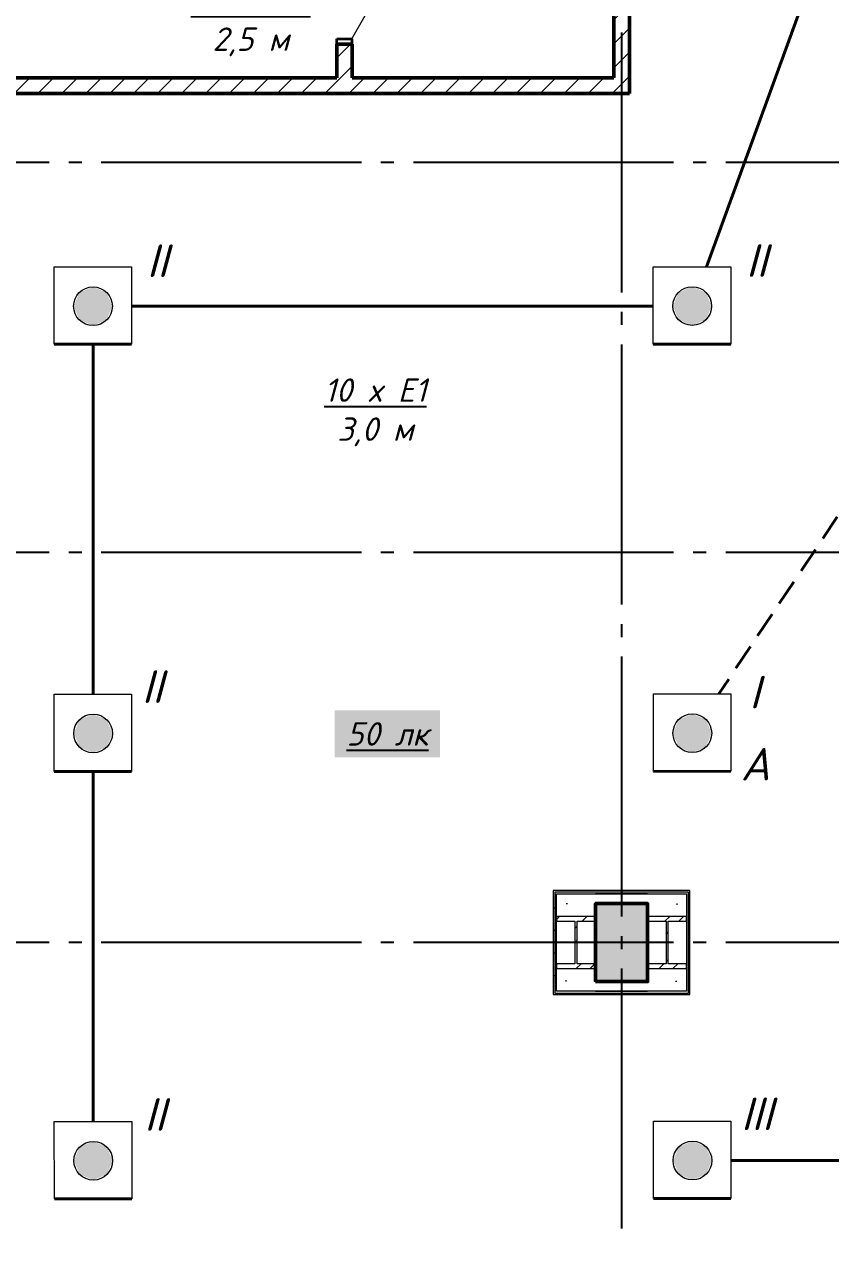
# Model space of a CAD drawing. Header units: millimetres. Extents: x 0 to 1286, y 0 to 420.
# Drawn here: x 112.3 to 174.3, y 166.7 to 260.2 of the extents above; entities that cross this region are included whole.
import ezdxf

# ---------------------------------------------------------------- set-up
doc = ezdxf.new("R2010")
doc.units = ezdxf.units.MM
for name, pattern in [('JIS_02_2.0', [3, 2, -1]), ('ГОСТ 2.303 5', [24, 20, -1.5, 1, -1.5]), ('СПКБ-0000-000-АР#002$0$Achse', [2300, 0, -800, 1500, 0])]:
    doc.linetypes.add(name, pattern=pattern)
for name, color, linetype in [('Viewport2ForCustomObjects_0', 7, 'Continuous'), ('СПКБ-0000-000-АР#002$0$Двери ArchiCAD', 7, 'Continuous'), ('СПКБ-0000-000-АР#002$0$Колонны новые', 7, 'Continuous'), ('СПКБ-0000-000-АР#002$0$Колонны существующие', 7, 'Continuous'), ('СПКБ-0000-000-АР#002$0$Стены', 7, 'Continuous'), ('Строительные оси', 7, 'Continuous'), ('ЭО_АВАРИЙНОЕ ОСВЕЩЕНИЕ', 7, 'Continuous'), ('ЭО_РАБОЧЕЕ ОСВЕЩЕНИЕ', 7, 'Continuous')]:
    doc.layers.add(name, color=color, linetype=linetype)
for name, color, linetype, lineweight, true_color in [('СПКБ-0000-000-АР#002$0$Двери ArchiCAD_Ном._пера__23', 7, 'Continuous', 35, 0xff6600), ('СПКБ-0000-000-АР#002$0$Двери ArchiCAD_Ном._пера__3', 7, 'Continuous', 18, 0xff6600), ('СПКБ-0000-000-АР#002$0$Двери ArchiCAD_Ном._пера__58', 7, 'Continuous', 50, 0xdf0000), ('СПКБ-0000-000-АР#002$0$Колонны новые_Ном._пера__108', 7, 'Continuous', 13, 0xfd8379), ('СПКБ-0000-000-АР#002$0$Колонны существующие_Ном._пера__102', 7, 'Continuous', 13, 0xcccccc), ('СПКБ-0000-000-АР#002$0$Стены_Ном._пера__58', 7, 'Continuous', 50, 0xdf0000), ('СПКБ-0000-000-АР#002$0$Стены_Ном._пера__68', 7, 'Continuous', 20, 0xfd4435)]:
    doc.layers.add(name, color=color, linetype=linetype, lineweight=lineweight, true_color=true_color)
for name, color, linetype, lineweight in [('СПКБ-0000-000-АР#002$0$Колонны новые_Ном._пера__20', 1, 'Continuous', 20), ('СПКБ-0000-000-АР#002$0$Колонны существующие_Ном._пера__141', 7, 'Continuous', 50), ('СПКБ-0000-000-АР#002$0$Стены_Ном._пера__1', 7, 'Continuous', 13), ('СПКБ-0000-000-АР#002$0$Стены_Ном._пера__20', 1, 'Continuous', 20)]:
    doc.layers.add(name, color=color, linetype=linetype, lineweight=lineweight)
doc.styles.add('1.8', font='isocpeui.ttf', dxfattribs={"height": 1.8})
doc.styles.add('2.5', font='isocpeui.ttf')
pattern_1 = [(45, (0, 0), (-91.9239, 91.9239), [])]
pattern_2 = [(0, (0, 0), (0, 173.2051), [0, -100]), (0, (50, 86.6), (0, 173.2051), [0, -100])]
pattern_3 = [(45, (0, 0), (-159.099, 159.099), []), (45, (-53.03, 53.03), (-159.099, 159.099), [])]

# ---------------------------------------------------------------- blocks, each defined once
blk = doc.blocks.new('*E728')
at = {"layer": 'Строительные оси', "color": 3, "linetype": 'ГОСТ 2.303 5', "lineweight": 25}
for p, q in [((-179.569, 258.857), (-179.569, -45.143)), ((280.431, 128.857), (-283.569, 128.857)), ((280.431, 98.857), (-283.569, 98.857)), ((280.431, 68.857), (-283.569, 68.857))]:
    blk.add_line(p, q, dxfattribs=at)
at = {"layer": 'ЭО_АВАРИЙНОЕ ОСВЕЩЕНИЕ', "color": 1, "linetype": 'JIS_02_2.0', "lineweight": 40}
blk.add_line((-134.635, 143.978), (-172.107, 87.978), dxfattribs=at)
at = {"layer": 'ЭО_АВАРИЙНОЕ ОСВЕЩЕНИЕ', "color": 7, "lineweight": 0}
for p, q in [((-177.125, 87.976), (-171.175, 87.978)), ((-177.123, 82.026), (-177.125, 87.976)), ((-171.175, 87.978), (-171.173, 82.028))]:
    blk.add_line(p, q, dxfattribs=at)
at = {"layer": 'ЭО_АВАРИЙНОЕ ОСВЕЩЕНИЕ', "color": 1, "lineweight": 40}
blk.add_line((-171.173, 82.028), (-177.123, 82.026), dxfattribs=at)
at = {"layer": 'ЭО_АВАРИЙНОЕ ОСВЕЩЕНИЕ', "color": 7, "lineweight": 0}
blk.add_circle((-174.132, 84.953), 1.488, dxfattribs=at)
at = {"layer": 'ЭО_АВАРИЙНОЕ ОСВЕЩЕНИЕ', "color": 1, "lineweight": 0}
for points in [[(-175.184, 86.004), (-175.619, 84.953), (-172.644, 84.953)], [(-175.182, 86.005), (-175.184, 86.004), (-173.08, 86.004)], [(-175.184, 86.004), (-173.08, 86.004), (-172.644, 84.953)], [(-174.132, 86.44), (-175.182, 86.005), (-173.08, 86.005)], [(-175.182, 86.005), (-173.08, 86.005), (-173.08, 86.004)], [(-175.619, 84.953), (-175.619, 84.952), (-172.645, 84.952)], [(-175.619, 84.953), (-172.644, 84.953), (-172.645, 84.952)], [(-175.619, 84.952), (-175.184, 83.901), (-173.08, 83.901)], [(-175.619, 84.952), (-172.645, 84.952), (-173.08, 83.901)], [(-175.184, 83.901), (-175.183, 83.9), (-173.081, 83.9)], [(-175.184, 83.901), (-173.08, 83.901), (-173.081, 83.9)], [(-175.183, 83.9), (-173.081, 83.9), (-174.131, 83.465)]]:
    blk.add_solid(points, dxfattribs=at)
at = {"layer": 'ЭО_РАБОЧЕЕ ОСВЕЩЕНИЕ', "color": 5, "lineweight": 40}
for p, q in [((-173.039, 120.837), (-164.662, 143.822)), ((-217.244, 117.799), (-177.134, 117.811)), ((-217.243, 114.873), (-223.193, 114.872)), ((-220.193, 87.963), (-220.201, 114.873)), ((-171.183, 114.887), (-177.133, 114.886)), ((-217.233, 82.014), (-223.183, 82.012)), ((-220.183, 55.104), (-220.191, 82.013)), ((-171.164, 52.094), (-142.8, 52.103)), ((-217.223, 49.155), (-223.173, 49.153)), ((-171.163, 49.169), (-177.113, 49.167))]:
    blk.add_line(p, q, dxfattribs=at)
at = {"layer": 'ЭО_РАБОЧЕЕ ОСВЕЩЕНИЕ', "color": 7, "lineweight": 0}
for p, q in [((-223.195, 120.822), (-217.245, 120.823)), ((-223.193, 114.872), (-223.195, 120.822)), ((-217.245, 120.823), (-217.243, 114.873)), ((-177.135, 120.836), (-171.185, 120.837)), ((-177.133, 114.886), (-177.135, 120.836)), ((-171.185, 120.837), (-171.183, 114.887)), ((-223.185, 87.962), (-217.235, 87.964)), ((-223.183, 82.012), (-223.185, 87.962)), ((-217.235, 87.964), (-217.233, 82.014)), ((-223.175, 55.103), (-217.225, 55.105)), ((-223.173, 49.153), (-223.175, 55.103)), ((-217.225, 55.105), (-217.223, 49.155)), ((-177.115, 55.117), (-171.165, 55.119)), ((-177.113, 49.167), (-177.115, 55.117)), ((-171.165, 55.119), (-171.163, 49.169))]:
    blk.add_line(p, q, dxfattribs=at)
for centre in [(-220.202, 117.798), (-174.142, 117.812), (-220.192, 84.939), (-220.182, 52.079), (-174.122, 52.093)]:
    blk.add_circle(centre, 1.488, dxfattribs=at)
at = {"layer": 'ЭО_РАБОЧЕЕ ОСВЕЩЕНИЕ', "color": 5, "lineweight": 0}
for points in [[(-221.254, 118.849), (-221.689, 117.798), (-218.715, 117.798)], [(-221.253, 118.85), (-221.254, 118.849), (-219.15, 118.849)], [(-221.254, 118.849), (-219.15, 118.849), (-218.715, 117.798)], [(-220.203, 119.285), (-221.253, 118.85), (-219.151, 118.85)], [(-221.253, 118.85), (-219.151, 118.85), (-219.15, 118.849)], [(-175.194, 118.863), (-175.629, 117.812), (-172.654, 117.812)], [(-175.192, 118.864), (-175.194, 118.863), (-173.09, 118.863)], [(-175.194, 118.863), (-173.09, 118.863), (-172.654, 117.812)], [(-174.142, 119.299), (-175.192, 118.864), (-173.09, 118.864)], [(-175.192, 118.864), (-173.09, 118.864), (-173.09, 118.863)], [(-221.689, 117.798), (-221.69, 117.797), (-218.715, 117.797)], [(-221.69, 117.797), (-221.254, 116.746), (-219.15, 116.746)], [(-221.69, 117.797), (-218.715, 117.797), (-219.15, 116.746)], [(-221.689, 117.798), (-218.715, 117.798), (-218.715, 117.797)], [(-175.629, 117.812), (-175.629, 117.811), (-172.655, 117.811)], [(-175.629, 117.812), (-172.654, 117.812), (-172.655, 117.811)], [(-175.629, 117.811), (-175.194, 116.76), (-173.09, 116.76)], [(-175.629, 117.811), (-172.655, 117.811), (-173.09, 116.76)], [(-221.254, 116.746), (-219.152, 116.746), (-220.202, 116.31)], [(-221.254, 116.746), (-221.254, 116.746), (-219.152, 116.746)], [(-221.254, 116.746), (-219.15, 116.746), (-219.152, 116.746)], [(-175.194, 116.76), (-175.193, 116.76), (-173.091, 116.76)], [(-175.194, 116.76), (-173.09, 116.76), (-173.091, 116.76)], [(-175.193, 116.76), (-173.091, 116.76), (-174.141, 116.324)], [(-220.193, 86.426), (-221.243, 85.991), (-219.141, 85.991)], [(-221.244, 85.99), (-221.679, 84.939), (-218.705, 84.939)], [(-221.243, 85.991), (-221.244, 85.99), (-219.14, 85.99)], [(-221.244, 85.99), (-219.14, 85.99), (-218.705, 84.939)], [(-221.243, 85.991), (-219.141, 85.991), (-219.14, 85.99)], [(-221.679, 84.939), (-221.68, 84.938), (-218.705, 84.938)], [(-221.68, 84.938), (-221.244, 83.887), (-219.14, 83.887)], [(-221.68, 84.938), (-218.705, 84.938), (-219.14, 83.887)], [(-221.679, 84.939), (-218.705, 84.939), (-218.705, 84.938)], [(-221.244, 83.887), (-221.244, 83.886), (-219.142, 83.886)], [(-221.244, 83.887), (-219.14, 83.887), (-219.142, 83.886)], [(-221.244, 83.886), (-219.142, 83.886), (-220.192, 83.451)], [(-220.183, 53.567), (-221.233, 53.131), (-219.131, 53.131)], [(-174.122, 53.581), (-175.172, 53.145), (-173.07, 53.145)], [(-221.234, 53.131), (-221.669, 52.08), (-218.695, 52.08)], [(-221.233, 53.131), (-221.234, 53.131), (-219.13, 53.131)], [(-221.234, 53.131), (-219.13, 53.131), (-218.695, 52.08)], [(-221.233, 53.131), (-219.131, 53.131), (-219.13, 53.131)], [(-175.174, 53.145), (-175.609, 52.094), (-172.634, 52.094)], [(-175.172, 53.145), (-175.174, 53.145), (-173.07, 53.145)], [(-175.174, 53.145), (-173.07, 53.145), (-172.634, 52.094)], [(-175.172, 53.145), (-173.07, 53.145), (-173.07, 53.145)], [(-221.669, 52.08), (-221.67, 52.079), (-218.695, 52.079)], [(-221.67, 52.079), (-221.234, 51.028), (-219.13, 51.028)], [(-221.67, 52.079), (-218.695, 52.079), (-219.13, 51.028)], [(-221.669, 52.08), (-218.695, 52.08), (-218.695, 52.079)], [(-175.609, 52.094), (-175.609, 52.093), (-172.635, 52.093)], [(-175.609, 52.094), (-172.634, 52.094), (-172.635, 52.093)], [(-175.609, 52.093), (-175.174, 51.042), (-173.07, 51.042)], [(-175.609, 52.093), (-172.635, 52.093), (-173.07, 51.042)], [(-221.234, 51.028), (-221.234, 51.027), (-219.132, 51.027)], [(-221.234, 51.028), (-219.13, 51.028), (-219.132, 51.027)], [(-221.234, 51.027), (-219.132, 51.027), (-220.182, 50.592)], [(-175.174, 51.042), (-175.173, 51.041), (-173.071, 51.041)], [(-175.174, 51.042), (-173.07, 51.042), (-173.071, 51.041)], [(-175.173, 51.041), (-173.071, 51.041), (-174.121, 50.606)]]:
    blk.add_solid(points, dxfattribs=at)
blk = doc.blocks.new('СПКБ-0000-000-АР#002$0$Стена_19', base_point=(-24406.7, 13475.9))
at = {"layer": 'СПКБ-0000-000-АР#002$0$Стены_Ном._пера__20', "linetype": 'Continuous', "lineweight": 20}
h = blk.add_hatch(dxfattribs=at)
h.set_pattern_fill('КИРПИЧ_ОБЫКНОВЕННЫЙ', color=1, style=0, pattern_type=2)
h.set_pattern_definition(pattern_1)
h.paths.add_polyline_path([(-24406.7, 13415.9), (-17896.9, 13416), (-18016.9, 13536), (-24406.7, 13535.9)])
at = {"layer": 'СПКБ-0000-000-АР#002$0$Стены_Ном._пера__58', "color": 12, "linetype": 'Continuous', "lineweight": 50, "true_color": 0xdf0000, "flags": 128}
for points in [[(-20146.9, 13536), (-24406.7, 13535.9)], [(-24406.7, 13535.9), (-24406.7, 13415.9)], [(-18016.9, 13536), (-20026.9, 13536)], [(-24406.7, 13415.9), (-17896.9, 13416)]]:
    blk.add_lwpolyline(points, dxfattribs=at)
blk = doc.blocks.new('СПКБ-0000-000-АР#002$0$Стена_76', base_point=(-17956.9, 13476))
at = {"layer": 'СПКБ-0000-000-АР#002$0$Стены_Ном._пера__20', "linetype": 'Continuous', "lineweight": 20}
h = blk.add_hatch(dxfattribs=at)
h.set_pattern_fill('КИРПИЧ_ОБЫКНОВЕННЫЙ', color=1, style=0, pattern_type=2)
h.set_pattern_definition(pattern_1)
h.paths.add_polyline_path([(-17896.9, 15485.7), (-18016.9, 15485.7), (-18016.9, 13536), (-17896.9, 13416)])
at = {"layer": 'СПКБ-0000-000-АР#002$0$Стены_Ном._пера__58', "color": 12, "linetype": 'Continuous', "lineweight": 50, "true_color": 0xdf0000}
blk.add_line((-18016.9, 15485.7), (-17896.9, 15485.7), dxfattribs=at)
at = {"layer": 'СПКБ-0000-000-АР#002$0$Стены_Ном._пера__58', "color": 12, "linetype": 'Continuous', "lineweight": 50, "true_color": 0xdf0000, "flags": 128}
for points in [[(-18016.9, 15485.7), (-18016.9, 13536)], [(-17896.9, 13416), (-17896.9, 15485.7)]]:
    blk.add_lwpolyline(points, dxfattribs=at)
blk = doc.blocks.new('СПКБ-0000-000-АР#002$0$Двупольная Дверь 19_5')
at = {"layer": 'СПКБ-0000-000-АР#002$0$Двери ArchiCAD_Ном._пера__23', "color": 30, "linetype": 'Continuous', "lineweight": 35, "true_color": 0xff6600}
for p, q in [((-660, 0), (-700, 0)), ((-700, 0), (-700, -115)), ((-660, -115), (-660, 0)), ((700, 0), (660, 0)), ((660, 0), (660, -115)), ((700, -115), (700, 0)), ((-700, -115), (-660, -115)), ((660, -115), (700, -115))]:
    blk.add_line(p, q, dxfattribs=at)
at = {"layer": 'СПКБ-0000-000-АР#002$0$Двери ArchiCAD_Ном._пера__3', "color": 30, "linetype": 'Continuous', "lineweight": 18, "true_color": 0xff6600}
for p, q in [((-660, 0), (-88.4, 330)), ((660, 0), (88.4, 330))]:
    blk.add_line(p, q, dxfattribs=at)
for centre, start, end in [((-660, 0), 0, 30), ((660, 0), 150, 180)]:
    blk.add_arc(centre, 660, start, end, dxfattribs=at)
at = {"layer": 'СПКБ-0000-000-АР#002$0$Двери ArchiCAD_Ном._пера__58', "color": 12, "linetype": 'Continuous', "lineweight": 50, "true_color": 0xdf0000}
for p, q in [((-700, 5), (-737, 5)), ((-700, 0), (-700, 5)), ((-700, -115), (-700, 0)), ((700, 0), (700, 5)), ((700, 5), (737, 5)), ((700, -115), (700, 0)), ((-700, -115), (-737, -115)), ((700, -115), (737, -115))]:
    blk.add_line(p, q, dxfattribs=at)
blk = doc.blocks.new('СПКБ-0000-000-АР#002$0$Стена_81', base_point=(-20026.9, 17144.7))
at = {"layer": 'СПКБ-0000-000-АР#002$0$Стены_Ном._пера__20', "linetype": 'Continuous', "lineweight": 20}
h = blk.add_hatch(dxfattribs=at)
h.set_pattern_fill('КИРПИЧ_ОБЫКНОВЕННЫЙ', color=1, style=0, pattern_type=2)
h.set_pattern_definition(pattern_1)
h.paths.add_polyline_path([(-20146.9, 17144.7), (-20146.9, 15196.2), (-20031.9, 15196.2), (-20026.9, 15196.2), (-20026.9, 17144.7)])
h = blk.add_hatch(dxfattribs=at)
h.set_pattern_fill('КИРПИЧ_ОБЫКНОВЕННЫЙ', color=1, style=0, pattern_type=2)
h.set_pattern_definition(pattern_1)
h.paths.add_polyline_path([(-20146.9, 13536), (-20026.9, 13536), (-20026.9, 13796.2), (-20031.9, 13796.2), (-20146.9, 13796.2)])
at = {"layer": 'СПКБ-0000-000-АР#002$0$Стены_Ном._пера__58', "color": 12, "linetype": 'Continuous', "lineweight": 50, "true_color": 0xdf0000}
for p, q in [((-20146.9, 15196.2), (-20146.9, 15233.2)), ((-20146.9, 15196.2), (-20031.9, 15196.2)), ((-20031.9, 15196.2), (-20026.9, 15196.2)), ((-20026.9, 15196.2), (-20026.9, 15233.2)), ((-20146.9, 13796.2), (-20146.9, 13759.2)), ((-20146.9, 13796.2), (-20031.9, 13796.2)), ((-20031.9, 13796.2), (-20026.9, 13796.2)), ((-20026.9, 13796.2), (-20026.9, 13759.2))]:
    blk.add_line(p, q, dxfattribs=at)
at = {"layer": 'СПКБ-0000-000-АР#002$0$Стены_Ном._пера__58', "color": 12, "linetype": 'Continuous', "lineweight": 50, "true_color": 0xdf0000, "flags": 128}
for points in [[(-20146.9, 17144.7), (-20146.9, 15196.2)], [(-20026.9, 17144.7), (-20146.9, 17144.7)], [(-20026.9, 15196.2), (-20026.9, 17144.7)], [(-20146.9, 13796.2), (-20146.9, 13536)], [(-20026.9, 13536), (-20026.9, 13796.2)]]:
    blk.add_lwpolyline(points, dxfattribs=at)
at = {"layer": 'СПКБ-0000-000-АР#002$0$Двери ArchiCAD', "color": 21, "linetype": 'Continuous', "lineweight": 18, "true_color": 0xff9955, "xscale": -1, "zscale": 1000, "rotation": 270}
blk.add_blockref('СПКБ-0000-000-АР#002$0$Двупольная Дверь 19_5', (-20031.9, 14496.2), dxfattribs=at)
blk = doc.blocks.new('СПКБ-0000-000-АР#002$0$Стена_218', base_point=(-18381.9, 6585.7))
at = {"layer": 'СПКБ-0000-000-АР#002$0$Стены_Ном._пера__20', "linetype": 'Continuous', "lineweight": 20}
h = blk.add_hatch(dxfattribs=at)
h.set_pattern_fill('ШТУКАТУРКА', color=1, style=0, pattern_type=2)
h.set_pattern_definition(pattern_2)
h.paths.add_polyline_path([(-18481.9, 7285.7), (-18481.9, 6485.7), (-18469.9, 6497.7), (-18469.9, 7273.7)])
h = blk.add_hatch(dxfattribs=at)
h.set_pattern_fill('ШТУКАТУРКА', color=1, style=0, pattern_type=2)
h.set_pattern_definition(pattern_2)
h.paths.add_polyline_path([(-18456.9, 6510.7), (-18456.9, 7260.7), (-18469.9, 7273.7), (-18469.9, 6497.7)])
at = {"layer": 'СПКБ-0000-000-АР#002$0$Стены_Ном._пера__1', "color": 7, "linetype": 'СПКБ-0000-000-АР#002$0$Achse', "lineweight": 13, "flags": 128}
blk.add_lwpolyline([(-18381.9, 6585.7), (-18381.9, 7185.7)], dxfattribs=at)
at = {"layer": 'СПКБ-0000-000-АР#002$0$Стены_Ном._пера__20', "color": 1, "linetype": 'Continuous', "lineweight": 20, "flags": 128}
blk.add_lwpolyline([(-18481.9, 7285.7), (-18481.9, 6485.7)], dxfattribs=at)
at = {"layer": 'СПКБ-0000-000-АР#002$0$Стены_Ном._пера__68', "color": 20, "linetype": 'Continuous', "lineweight": 20, "true_color": 0xfd4435}
for p, q in [((-18469.9, 7273.7), (-18469.9, 6497.7)), ((-18456.9, 6510.7), (-18456.9, 7260.7))]:
    blk.add_line(p, q, dxfattribs=at)
blk = doc.blocks.new('СПКБ-0000-000-АР#002$0$Стена_219', base_point=(-18381.9, 7185.7))
at = {"layer": 'СПКБ-0000-000-АР#002$0$Стены_Ном._пера__20', "linetype": 'Continuous', "lineweight": 20}
h = blk.add_hatch(dxfattribs=at)
h.set_pattern_fill('ШТУКАТУРКА', color=1, style=0, pattern_type=2)
h.set_pattern_definition(pattern_2)
h.paths.add_polyline_path([(-18156.9, 7285.7), (-18481.9, 7285.7), (-18469.9, 7273.7), (-18156.9, 7273.7)])
h = blk.add_hatch(dxfattribs=at)
h.set_pattern_fill('ШТУКАТУРКА', color=1, style=0, pattern_type=2)
h.set_pattern_definition(pattern_2)
h.paths.add_polyline_path([(-18456.9, 7260.7), (-18156.9, 7260.7), (-18156.9, 7273.7), (-18469.9, 7273.7)])
h = blk.add_hatch(dxfattribs=at)
h.set_pattern_fill('ШТУКАТУРКА', color=1, style=0, pattern_type=2)
h.set_pattern_definition(pattern_2)
h.paths.add_polyline_path([(-17756.9, 7285.7), (-18156.9, 7285.7), (-18156.9, 7273.7), (-17756.9, 7273.7)])
h = blk.add_hatch(dxfattribs=at)
h.set_pattern_fill('ШТУКАТУРКА', color=1, style=0, pattern_type=2)
h.set_pattern_definition(pattern_2)
h.paths.add_polyline_path([(-17756.9, 7273.7), (-18156.9, 7273.7), (-18156.9, 7260.7), (-17756.9, 7260.7)])
h = blk.add_hatch(dxfattribs=at)
h.set_pattern_fill('ШТУКАТУРКА', color=1, style=0, pattern_type=2)
h.set_pattern_definition(pattern_2)
h.paths.add_polyline_path([(-17431.9, 7285.7), (-17756.9, 7285.7), (-17756.9, 7273.7), (-17443.9, 7273.7)])
h = blk.add_hatch(dxfattribs=at)
h.set_pattern_fill('ШТУКАТУРКА', color=1, style=0, pattern_type=2)
h.set_pattern_definition(pattern_2)
h.paths.add_polyline_path([(-17756.9, 7260.7), (-17456.9, 7260.7), (-17443.9, 7273.7), (-17756.9, 7273.7)])
at = {"layer": 'СПКБ-0000-000-АР#002$0$Стены_Ном._пера__1', "color": 7, "linetype": 'СПКБ-0000-000-АР#002$0$Achse', "lineweight": 13, "flags": 128}
for points in [[(-18381.9, 7185.7), (-18156.9, 7185.7)], [(-17756.9, 7185.7), (-17531.9, 7185.7)]]:
    blk.add_lwpolyline(points, dxfattribs=at)
at = {"layer": 'СПКБ-0000-000-АР#002$0$Стены_Ном._пера__20', "color": 1, "linetype": 'Continuous', "lineweight": 20, "flags": 128}
blk.add_lwpolyline([(-17431.9, 7285.7), (-18481.9, 7285.7)], dxfattribs=at)
at = {"layer": 'СПКБ-0000-000-АР#002$0$Стены_Ном._пера__68', "color": 20, "linetype": 'Continuous', "lineweight": 20, "true_color": 0xfd4435}
for p, q in [((-18156.9, 7273.7), (-18469.9, 7273.7)), ((-18456.9, 7260.7), (-18156.9, 7260.7)), ((-17756.9, 7273.7), (-18156.9, 7273.7)), ((-17756.9, 7260.7), (-18156.9, 7260.7)), ((-18156.9, 7260.7), (-17756.9, 7260.7)), ((-17443.9, 7273.7), (-17756.9, 7273.7)), ((-17756.9, 7260.7), (-17456.9, 7260.7))]:
    blk.add_line(p, q, dxfattribs=at)
blk = doc.blocks.new('СПКБ-0000-000-АР#002$0$Стена_220', base_point=(-18381.9, 6585.7))
at = {"layer": 'СПКБ-0000-000-АР#002$0$Стены_Ном._пера__20', "linetype": 'Continuous', "lineweight": 20}
h = blk.add_hatch(dxfattribs=at)
h.set_pattern_fill('ШТУКАТУРКА', color=1, style=0, pattern_type=2)
h.set_pattern_definition(pattern_2)
h.paths.add_polyline_path([(-18481.9, 6485.7), (-18156.9, 6485.7), (-18156.9, 6497.7), (-18469.9, 6497.7)])
h = blk.add_hatch(dxfattribs=at)
h.set_pattern_fill('ШТУКАТУРКА', color=1, style=0, pattern_type=2)
h.set_pattern_definition(pattern_2)
h.paths.add_polyline_path([(-18156.9, 6510.7), (-18456.9, 6510.7), (-18469.9, 6497.7), (-18156.9, 6497.7)])
h = blk.add_hatch(dxfattribs=at)
h.set_pattern_fill('ШТУКАТУРКА', color=1, style=0, pattern_type=2)
h.set_pattern_definition(pattern_2)
h.paths.add_polyline_path([(-18156.9, 6497.7), (-17756.9, 6497.7), (-17756.9, 6510.7), (-18156.9, 6510.7)])
h = blk.add_hatch(dxfattribs=at)
h.set_pattern_fill('ШТУКАТУРКА', color=1, style=0, pattern_type=2)
h.set_pattern_definition(pattern_2)
h.paths.add_polyline_path([(-18156.9, 6485.7), (-17756.9, 6485.7), (-17756.9, 6497.7), (-18156.9, 6497.7)])
h = blk.add_hatch(dxfattribs=at)
h.set_pattern_fill('ШТУКАТУРКА', color=1, style=0, pattern_type=2)
h.set_pattern_definition(pattern_2)
h.paths.add_polyline_path([(-17456.9, 6510.7), (-17756.9, 6510.7), (-17756.9, 6497.7), (-17443.9, 6497.7)])
h = blk.add_hatch(dxfattribs=at)
h.set_pattern_fill('ШТУКАТУРКА', color=1, style=0, pattern_type=2)
h.set_pattern_definition(pattern_2)
h.paths.add_polyline_path([(-17756.9, 6485.7), (-17431.9, 6485.7), (-17443.9, 6497.7), (-17756.9, 6497.7)])
at = {"layer": 'СПКБ-0000-000-АР#002$0$Стены_Ном._пера__1', "color": 7, "linetype": 'СПКБ-0000-000-АР#002$0$Achse', "lineweight": 13, "flags": 128}
for points in [[(-18156.9, 6585.7), (-18381.9, 6585.7)], [(-17531.9, 6585.7), (-17756.9, 6585.7)]]:
    blk.add_lwpolyline(points, dxfattribs=at)
at = {"layer": 'СПКБ-0000-000-АР#002$0$Стены_Ном._пера__20', "color": 1, "linetype": 'Continuous', "lineweight": 20, "flags": 128}
blk.add_lwpolyline([(-18481.9, 6485.7), (-17431.9, 6485.7)], dxfattribs=at)
at = {"layer": 'СПКБ-0000-000-АР#002$0$Стены_Ном._пера__68', "color": 20, "linetype": 'Continuous', "lineweight": 20, "true_color": 0xfd4435}
for p, q in [((-18469.9, 6497.7), (-18156.9, 6497.7)), ((-18156.9, 6510.7), (-18456.9, 6510.7)), ((-18156.9, 6510.7), (-17756.9, 6510.7)), ((-17756.9, 6510.7), (-18156.9, 6510.7)), ((-18156.9, 6497.7), (-17756.9, 6497.7)), ((-17456.9, 6510.7), (-17756.9, 6510.7)), ((-17756.9, 6497.7), (-17443.9, 6497.7))]:
    blk.add_line(p, q, dxfattribs=at)
blk = doc.blocks.new('СПКБ-0000-000-АР#002$0$Стена_221', base_point=(-17531.9, 6585.7))
at = {"layer": 'СПКБ-0000-000-АР#002$0$Стены_Ном._пера__20', "linetype": 'Continuous', "lineweight": 20}
h = blk.add_hatch(dxfattribs=at)
h.set_pattern_fill('ШТУКАТУРКА', color=1, style=0, pattern_type=2)
h.set_pattern_definition(pattern_2)
h.paths.add_polyline_path([(-17456.9, 7260.7), (-17456.9, 6510.7), (-17443.9, 6497.7), (-17443.9, 7273.7)])
h = blk.add_hatch(dxfattribs=at)
h.set_pattern_fill('ШТУКАТУРКА', color=1, style=0, pattern_type=2)
h.set_pattern_definition(pattern_2)
h.paths.add_polyline_path([(-17431.9, 6485.7), (-17431.9, 7285.7), (-17443.9, 7273.7), (-17443.9, 6497.7)])
at = {"layer": 'СПКБ-0000-000-АР#002$0$Стены_Ном._пера__1', "color": 7, "linetype": 'СПКБ-0000-000-АР#002$0$Achse', "lineweight": 13, "flags": 128}
blk.add_lwpolyline([(-17531.9, 7185.7), (-17531.9, 6585.7)], dxfattribs=at)
at = {"layer": 'СПКБ-0000-000-АР#002$0$Стены_Ном._пера__20', "color": 1, "linetype": 'Continuous', "lineweight": 20, "flags": 128}
blk.add_lwpolyline([(-17431.9, 6485.7), (-17431.9, 7285.7)], dxfattribs=at)
at = {"layer": 'СПКБ-0000-000-АР#002$0$Стены_Ном._пера__68', "color": 20, "linetype": 'Continuous', "lineweight": 20, "true_color": 0xfd4435}
for p, q in [((-17456.9, 7260.7), (-17456.9, 6510.7)), ((-17443.9, 6497.7), (-17443.9, 7273.7))]:
    blk.add_line(p, q, dxfattribs=at)
blk = doc.blocks.new('СПКБ-0000-000-АР#002$0$Колонна_51', base_point=(-17606.9, 6885.7))
at = {"layer": 'СПКБ-0000-000-АР#002$0$Колонны новые_Ном._пера__108', "linetype": 'Continuous', "lineweight": 13, "true_color": 0xfd8379}
h = blk.add_hatch(dxfattribs=at)
h.set_pattern_fill('СТАЛЬ', color=11, style=0, pattern_type=2)
h.set_pattern_definition(pattern_3)
h.paths.add_polyline_path([(-17756.9, 6685.7), (-17456.9, 6685.7), (-17456.9, 6722.4), (-17598.1, 6722.4), (-17598.1, 7049.1), (-17456.9, 7049.1), (-17456.9, 7085.7), (-17756.9, 7085.7), (-17756.9, 7049.1), (-17615.6, 7049.1), (-17615.6, 6722.4), (-17756.9, 6722.4)])
at = {"layer": 'СПКБ-0000-000-АР#002$0$Колонны новые_Ном._пера__20', "color": 1, "linetype": 'Continuous', "lineweight": 20}
for p, q in [((-17456.9, 7085.7), (-17756.9, 7085.7)), ((-17756.9, 7085.7), (-17756.9, 7049.1)), ((-17756.9, 7049.1), (-17615.6, 7049.1)), ((-17615.6, 7049.1), (-17615.6, 6722.4)), ((-17598.1, 6722.4), (-17598.1, 7049.1)), ((-17598.1, 7049.1), (-17456.9, 7049.1)), ((-17456.9, 7049.1), (-17456.9, 7085.7)), ((-17615.6, 6722.4), (-17756.9, 6722.4)), ((-17756.9, 6722.4), (-17756.9, 6685.7)), ((-17756.9, 6685.7), (-17456.9, 6685.7)), ((-17456.9, 6722.4), (-17598.1, 6722.4)), ((-17456.9, 6685.7), (-17456.9, 6722.4))]:
    blk.add_line(p, q, dxfattribs=at)
blk = doc.blocks.new('СПКБ-0000-000-АР#002$0$Колонна_52', base_point=(-18306.9, 6885.7))
at = {"layer": 'СПКБ-0000-000-АР#002$0$Колонны новые_Ном._пера__108', "linetype": 'Continuous', "lineweight": 13, "true_color": 0xfd8379}
h = blk.add_hatch(dxfattribs=at)
h.set_pattern_fill('СТАЛЬ', color=11, style=0, pattern_type=2)
h.set_pattern_definition(pattern_3)
h.paths.add_polyline_path([(-18156.9, 6685.7), (-18156.9, 6722.4), (-18298.1, 6722.4), (-18298.1, 7049.1), (-18156.9, 7049.1), (-18156.9, 7085.7), (-18456.9, 7085.7), (-18456.9, 7049.1), (-18315.6, 7049.1), (-18315.6, 6722.4), (-18456.9, 6722.4), (-18456.9, 6685.7)])
at = {"layer": 'СПКБ-0000-000-АР#002$0$Колонны новые_Ном._пера__20', "color": 1, "linetype": 'Continuous', "lineweight": 20}
for p, q in [((-18156.9, 7085.7), (-18456.9, 7085.7)), ((-18456.9, 7085.7), (-18456.9, 7049.1)), ((-18456.9, 7049.1), (-18315.6, 7049.1)), ((-18315.6, 7049.1), (-18315.6, 6722.4)), ((-18298.1, 6722.4), (-18298.1, 7049.1)), ((-18298.1, 7049.1), (-18156.9, 7049.1)), ((-18156.9, 7049.1), (-18156.9, 7085.7)), ((-18315.6, 6722.4), (-18456.9, 6722.4)), ((-18456.9, 6722.4), (-18456.9, 6685.7)), ((-18456.9, 6685.7), (-18156.9, 6685.7)), ((-18156.9, 6722.4), (-18298.1, 6722.4)), ((-18156.9, 6685.7), (-18156.9, 6722.4))]:
    blk.add_line(p, q, dxfattribs=at)
blk = doc.blocks.new('СПКБ-0000-000-АР#002$0$Колонна_105', base_point=(-17956.9, 6885.7))
at = {"layer": 'СПКБ-0000-000-АР#002$0$Колонны существующие_Ном._пера__102', "linetype": 'Continuous', "lineweight": 13, "true_color": 0xcccccc}
blk.add_hatch(color=254, dxfattribs=at).paths.add_polyline_path([(-18156.9, 6585.7), (-17756.9, 6585.7), (-17756.9, 7185.7), (-18156.9, 7185.7)])
at = {"layer": 'СПКБ-0000-000-АР#002$0$Колонны существующие_Ном._пера__141', "color": 7, "linetype": 'Continuous', "lineweight": 50, "flags": 128}
blk.add_lwpolyline([(-18156.9, 6585.7), (-17756.9, 6585.7), (-17756.9, 7185.7), (-18156.9, 7185.7)], close=True, dxfattribs=at)
blk = doc.blocks.new('*E727')
at = {"layer": 'СПКБ-0000-000-АР#002$0$Колонны новые', "color": 1, "lineweight": 20, "xscale": 0.01, "yscale": 0.01, "zscale": 0.01}
for name, p in [('СПКБ-0000-000-АР#002$0$Колонна_52', (93.25, 117.515)), ('СПКБ-0000-000-АР#002$0$Колонна_51', (100.25, 117.515))]:
    blk.add_blockref(name, p, dxfattribs=at)
at = {"layer": 'СПКБ-0000-000-АР#002$0$Колонны существующие', "color": 7, "lineweight": 50, "xscale": 0.01, "yscale": 0.01, "zscale": 0.01}
blk.add_blockref('СПКБ-0000-000-АР#002$0$Колонна_105', (96.75, 117.515), dxfattribs=at)
at = {"layer": 'СПКБ-0000-000-АР#002$0$Стены', "color": 12, "lineweight": 50, "true_color": 0xdf0000, "xscale": 0.01, "yscale": 0.01, "zscale": 0.01}
for name, p in [('СПКБ-0000-000-АР#002$0$Стена_81', (76.05, 220.105)), ('СПКБ-0000-000-АР#002$0$Стена_76', (96.75, 183.418)), ('СПКБ-0000-000-АР#002$0$Стена_19', (32.251, 183.416)), ('СПКБ-0000-000-АР#002$0$Стена_218', (92.5, 114.515)), ('СПКБ-0000-000-АР#002$0$Стена_219', (92.5, 120.515)), ('СПКБ-0000-000-АР#002$0$Стена_221', (101, 114.515)), ('СПКБ-0000-000-АР#002$0$Стена_220', (92.5, 114.515))]:
    blk.add_blockref(name, p, dxfattribs=at)

msp = doc.modelspace()

# ---------------------------------------------------------------- block references
msp.add_blockref('*E727', (61.438, 72.071))
at = {"layer": 'Viewport2ForCustomObjects_0'}
msp.add_blockref('*E728', (337.756, 120.729), dxfattribs=at)

# ---------------------------------------------------------------- texts
at = {"layer": 'ЭО_АВАРИЙНОЕ ОСВЕЩЕНИЕ', "attachment_point": 5}
for s, insert, char_height, style in [('{\\L1 x Е3/1\\P}2,5 м', (129.683, 260.357), 1.8, '1.8'), ('I', (168.41, 208.852), 2.5, '2.5')]:
    msp.add_mtext(s, dxfattribs=dict(at, insert=insert, char_height=char_height, style=style))
at = {"layer": 'ЭО_АВАРИЙНОЕ ОСВЕЩЕНИЕ', "color": 1, "insert": (168.466, 203.302), "char_height": 2.5, "attachment_point": 5, "style": '2.5'}
msp.add_mtext('А', dxfattribs=at)
at = {"layer": 'ЭО_РАБОЧЕЕ ОСВЕЩЕНИЕ', "attachment_point": 5}
for s, insert, char_height, style in [('II', (122.501, 242.028), 2.5, '2.5'), ('II', (168.561, 242.042), 2.5, '2.5'), ('{\\L10 x Е1\\P}3,0 м', (139.259, 230.364), 1.8, '1.8'), ('II', (122.115, 209.27), 2.5, '2.5'), ('II', (122.305, 176.37), 2.5, '2.5'), ('III', (168.583, 176.421), 2.5, '2.5')]:
    msp.add_mtext(s, dxfattribs=dict(at, insert=insert, char_height=char_height, style=style))
at = {"layer": 'ЭО_РАБОЧЕЕ ОСВЕЩЕНИЕ', "insert": (140.189, 205.635), "char_height": 1.8, "attachment_point": 5, "style": '1.8', "bg_fill": 1, "box_fill_scale": 1.5, "bg_fill_color": 7, "bg_fill_true_color": 16777215, "bg_fill_transparency": 0}
msp.add_mtext('{\\L50 лк}', dxfattribs=at)

doc.saveas('drawing.dxf')
